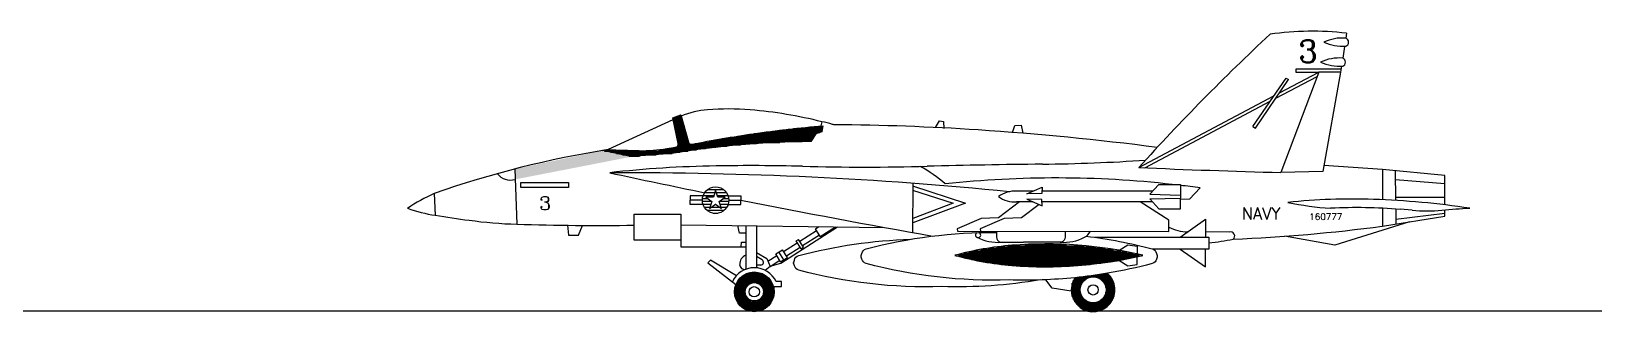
# Model space of a CAD drawing. Extents: x -166 to 11, y 0 to 66.
# Drawn here: x -50.92 to -25.82, y -0.04 to 4.46 of the extents above; entities that cross this region are included whole.
import ezdxf

# ---------------------------------------------------------------- set-up
doc = ezdxf.new("R2010")
doc.units = 0
doc.layers.get('0').update_dxf_attribs({"linetype": 'CONTINUOUS'})
doc.layers.add('AVION', color=7, linetype='CONTINUOUS')
doc.styles.add('HELV', font='COMPLEX8.SHX')

# ---------------------------------------------------------------- blocks, each defined once
blk = doc.blocks.new('*X15')
at = {"color": 0}
for p, q in [((13.26, 2.476), (13.26, 2.787)), ((13.28, 2.44), (13.28, 2.822)), ((13.3, 2.413), (13.3, 2.829)), ((13.32, 2.39), (13.32, 2.831)), ((13.34, 2.37), (13.34, 2.833)), ((13.36, 2.353), (13.36, 2.835)), ((13.38, 2.704), (13.38, 2.837)), ((13.4, 2.744), (13.4, 2.84)), ((13.42, 2.77), (13.42, 2.842)), ((13.44, 2.79), (13.44, 2.844)), ((13.46, 2.805), (13.46, 2.847)), ((13.48, 2.817), (13.48, 2.849)), ((13.5, 2.826), (13.5, 2.852)), ((13.52, 2.832), (13.52, 2.854)), ((13.54, 2.837), (13.54, 2.857)), ((13.56, 2.839), (13.56, 2.86)), ((13.58, 2.839), (13.58, 2.863)), ((13.6, 2.838), (13.6, 2.865)), ((13.62, 2.835), (13.62, 2.868)), ((13.64, 2.829), (13.64, 2.871)), ((13.66, 2.821), (13.66, 2.874)), ((13.68, 2.811), (13.68, 2.877)), ((13.7, 2.798), (13.7, 2.88)), ((13.72, 2.781), (13.72, 2.883)), ((13.74, 2.758), (13.74, 2.886)), ((13.76, 2.727), (13.76, 2.89)), ((13.78, 2.667), (13.78, 2.893)), ((13.8, 2.362), (13.8, 2.896)), ((13.82, 2.38), (13.82, 2.883)), ((13.84, 2.401), (13.84, 2.862)), ((13.86, 2.426), (13.86, 2.837)), ((13.88, 2.457), (13.88, 2.805)), ((13.9, 2.498), (13.9, 2.764)), ((13.24, 2.525), (13.24, 2.737)), ((13.38, 2.339), (13.38, 2.558)), ((13.4, 2.327), (13.4, 2.518)), ((13.76, 2.333), (13.76, 2.536)), ((13.78, 2.346), (13.78, 2.595)), ((13.92, 2.565), (13.92, 2.697)), ((13.42, 2.316), (13.42, 2.492)), ((13.44, 2.307), (13.44, 2.473)), ((13.46, 2.299), (13.46, 2.458)), ((13.48, 2.293), (13.48, 2.446)), ((13.5, 2.288), (13.5, 2.437)), ((13.52, 2.284), (13.52, 2.43)), ((13.54, 2.282), (13.54, 2.426)), ((13.56, 2.28), (13.56, 2.424)), ((13.58, 2.28), (13.58, 2.423)), ((13.6, 2.281), (13.6, 2.425)), ((13.62, 2.283), (13.62, 2.428)), ((13.64, 2.286), (13.64, 2.433)), ((13.66, 2.29), (13.66, 2.441)), ((13.68, 2.296), (13.68, 2.452)), ((13.7, 2.303), (13.7, 2.465)), ((13.72, 2.311), (13.72, 2.482)), ((13.74, 2.321), (13.74, 2.504))]:
    blk.add_line(p, q, dxfattribs=at)
blk = doc.blocks.new('*X14')
at = {"color": 0}
for p, q in [((11.767, 3.28), (13.901, 3.28)), ((11.883, 3.3), (13.771, 3.3)), ((12.02, 3.32), (13.619, 3.32)), ((12.196, 3.34), (13.43, 3.34)), ((12.478, 3.36), (13.146, 3.36)), ((11.374, 3.18), (14.354, 3.18)), ((11.41, 3.2), (14.312, 3.2)), ((11.45, 3.16), (14.265, 3.16)), ((11.489, 3.22), (14.221, 3.22)), ((11.532, 3.14), (14.171, 3.14)), ((11.573, 3.24), (14.123, 3.24)), ((11.62, 3.12), (14.07, 3.12)), ((11.665, 3.26), (14.018, 3.26)), ((11.717, 3.1), (13.959, 3.1)), ((11.825, 3.08), (13.836, 3.08)), ((11.95, 3.06), (13.696, 3.06)), ((12.104, 3.04), (13.527, 3.04)), ((12.319, 3.02), (13.304, 3.02))]:
    blk.add_line(p, q, dxfattribs=at)
blk = doc.blocks.new('*X13')
at = {"color": 0}
for p, q in [((207.46, 162.46), (207.703, 162.46)), ((207.471, 162.48), (208.023, 162.48)), ((207.483, 162.5), (208.01, 162.5)), ((207.498, 162.52), (207.995, 162.52)), ((207.516, 162.54), (207.978, 162.54)), ((207.537, 162.56), (207.957, 162.56)), ((207.562, 162.58), (207.931, 162.58)), ((207.594, 162.6), (207.899, 162.6)), ((207.639, 162.62), (207.855, 162.62)), ((207.79, 162.46), (208.034, 162.46)), ((207.427, 162.32), (207.6, 162.32)), ((207.428, 162.34), (207.601, 162.34)), ((207.428, 162.3), (207.601, 162.3)), ((207.43, 162.36), (207.605, 162.36)), ((207.43, 162.28), (207.605, 162.28)), ((207.433, 162.38), (207.613, 162.38)), ((207.433, 162.26), (207.612, 162.26)), ((207.437, 162.24), (207.623, 162.24)), ((207.438, 162.4), (207.624, 162.4)), ((207.443, 162.22), (207.638, 162.22)), ((207.444, 162.42), (207.639, 162.42)), ((207.451, 162.44), (207.662, 162.44)), ((207.451, 162.2), (207.661, 162.2)), ((207.831, 162.44), (208.042, 162.44)), ((207.833, 162.2), (208.043, 162.2)), ((207.854, 162.42), (208.05, 162.42)), ((207.855, 162.22), (208.05, 162.22)), ((207.87, 162.4), (208.056, 162.4)), ((207.871, 162.24), (208.056, 162.24)), ((207.881, 162.38), (208.06, 162.38)), ((207.882, 162.26), (208.061, 162.26)), ((207.888, 162.36), (208.064, 162.36)), ((207.889, 162.28), (208.064, 162.28)), ((207.893, 162.34), (208.065, 162.34)), ((207.893, 162.3), (208.066, 162.3)), ((207.894, 162.32), (208.066, 162.32)), ((207.459, 162.18), (207.699, 162.18)), ((207.47, 162.16), (208.024, 162.16)), ((207.483, 162.14), (208.011, 162.14)), ((207.497, 162.12), (207.996, 162.12)), ((207.515, 162.1), (207.979, 162.1)), ((207.535, 162.08), (207.958, 162.08)), ((207.56, 162.06), (207.933, 162.06)), ((207.592, 162.04), (207.902, 162.04)), ((207.636, 162.02), (207.858, 162.02)), ((207.794, 162.18), (208.034, 162.18))]:
    blk.add_line(p, q, dxfattribs=at)
blk = doc.blocks.new('*X12')
at = {"color": 0}
for p, q in [((206.44, 165.1), (206.582, 165.1)), ((206.444, 165.08), (206.588, 165.08)), ((206.449, 165.06), (206.594, 165.06)), ((206.453, 165.04), (206.599, 165.04)), ((206.454, 165.12), (206.577, 165.12)), ((206.457, 165.02), (206.605, 165.02)), ((206.461, 165), (206.611, 165)), ((206.465, 164.98), (206.616, 164.98)), ((206.507, 165.14), (206.571, 165.14)), ((206.561, 165.16), (206.566, 165.16)), ((208.779, 164.98), (208.848, 164.98)), ((206.469, 164.96), (206.622, 164.96)), ((206.473, 164.94), (206.627, 164.94)), ((206.477, 164.92), (206.633, 164.92)), ((206.482, 164.9), (206.639, 164.9)), ((206.486, 164.88), (206.644, 164.88)), ((206.49, 164.86), (206.65, 164.86)), ((206.494, 164.84), (206.656, 164.84)), ((206.498, 164.82), (206.661, 164.82)), ((206.502, 164.8), (206.667, 164.8)), ((206.506, 164.78), (206.672, 164.78)), ((206.511, 164.76), (206.678, 164.76)), ((206.515, 164.74), (206.684, 164.74)), ((206.519, 164.72), (206.689, 164.72)), ((206.902, 164.72), (208.157, 164.72)), ((207.009, 164.74), (208.663, 164.74)), ((207.119, 164.76), (208.675, 164.76)), ((207.233, 164.78), (208.688, 164.78)), ((207.352, 164.8), (208.7, 164.8)), ((207.476, 164.82), (208.713, 164.82)), ((207.606, 164.84), (208.725, 164.84)), ((207.743, 164.86), (208.742, 164.86)), ((207.887, 164.88), (208.802, 164.88)), ((208.039, 164.9), (208.834, 164.9)), ((208.202, 164.92), (208.838, 164.92)), ((208.377, 164.94), (208.841, 164.94)), ((208.568, 164.96), (208.844, 164.96)), ((205.342, 164.58), (206.678, 164.58)), ((205.352, 164.6), (205.469, 164.6)), ((205.434, 164.56), (206.549, 164.56)), ((205.53, 164.54), (206.428, 164.54)), ((205.63, 164.52), (206.169, 164.52)), ((205.734, 164.5), (205.902, 164.5)), ((206.205, 164.6), (206.816, 164.6)), ((206.349, 164.62), (206.965, 164.62)), ((206.469, 164.64), (207.128, 164.64)), ((206.514, 164.66), (207.311, 164.66)), ((206.523, 164.7), (206.703, 164.7)), ((206.523, 164.68), (207.523, 164.68)), ((206.799, 164.7), (207.783, 164.7))]:
    blk.add_line(p, q, dxfattribs=at)
blk = doc.blocks.new('*X11')
at = {"color": 0}
for p, q in [((192.78, 173.1), (193.73, 173.1)), ((192.79, 173.4), (193.31, 173.4)), ((192.86, 173.7), (193.93, 173.7)), ((193.03, 174), (194.03, 174)), ((193.33, 174.3), (194.89, 174.3)), ((194.19, 174), (195.19, 174)), ((194.28, 173.7), (195.35, 173.7)), ((194.49, 173.1), (195.44, 173.1)), ((194.91, 173.4), (195.43, 173.4)), ((192.84, 172.8), (193.64, 172.8)), ((192.98, 172.5), (193.54, 172.5)), ((193.24, 172.2), (194.98, 172.2)), ((193.67, 172.5), (194.55, 172.5)), ((193.86, 171.9), (194.36, 171.9)), ((194.08, 172.8), (194.14, 172.8)), ((194.58, 172.8), (195.38, 172.8)), ((194.67, 172.5), (195.24, 172.5))]:
    blk.add_line(p, q, dxfattribs=at)

msp = doc.modelspace()

# ---------------------------------------------------------------- linework, layer by layer
msp.add_line((-165.978, -0.025), (11.04, -0.025))
at = {"layer": 'AVION'}
for p, q in [((-29.789, 4.43), (-29.801, 4.352)), ((-29.821, 4.22), (-29.85, 4.032)), ((-30.868, 3.473), (-30.236, 3.807)), ((-30.236, 3.807), (-30.843, 2.195)), ((-29.885, 3.807), (-30.236, 3.807)), ((-29.871, 3.9), (-29.885, 3.807)), ((-31.293, 2.936), (-30.76, 3.712)), ((-31.254, 2.909), (-30.721, 3.686)), ((-30.927, 3.387), (-30.262, 3.739)), ((-30.76, 3.712), (-30.721, 3.686)), ((-33.126, 2.275), (-30.957, 3.425)), ((-33.031, 2.27), (-31.016, 3.339)), ((-40.616, 3.041), (-41.653, 2.562)), ((-31.293, 2.936), (-31.254, 2.909)), ((-29.214, 2.243), (-30.156, 2.306)), ((-43.156, 2.25), (-43.123, 1.364)), ((-36.761, 2.021), (-36.766, 1.232)), ((-29.006, 2.223), (-29, 1.747)), ((-29.004, 2.082), (-28.208, 2.019)), ((-44.448, 1.859), (-44.432, 1.508)), ((-32.952, 1.846), (-32.46, 1.833)), ((-32.952, 1.771), (-32.46, 1.784)), ((-32.46, 1.833), (-32.46, 1.784)), ((-28.208, 1.795), (-29.001, 1.795)), ((-40.141, 1.75), (-40.329, 1.75)), ((-39.714, 1.75), (-39.526, 1.75)), ((-35.043, 1.722), (-35.381, 1.467)), ((-34.73, 1.68), (-35.012, 1.467)), ((-32.644, 1.43), (-33.108, 1.722)), ((-28.999, 1.609), (-28.996, 1.367)), ((-28.997, 1.444), (-28.208, 1.54)), ((-28.735, 1.588), (-28.927, 1.604)), ((-40.488, 1.357), (-37.214, 1.313)), ((-39.442, 1.343), (-39.442, 0.641)), ((-39.269, 1.34), (-39.269, 0.664)), ((-38.882, 0.738), (-37.967, 1.323)), ((-38.577, 1.094), (-38.307, 1.265)), ((-38.324, 1.292), (-38.269, 1.327)), ((-38.245, 1.167), (-38.324, 1.292)), ((-38.245, 1.167), (-37.999, 1.323)), ((-35.66, 1.456), (-36.045, 1.291)), ((-36.045, 1.291), (-36.039, 1.252)), ((-35.292, 1.456), (-35.676, 1.291)), ((-35.676, 1.291), (-35.67, 1.252)), ((-35.381, 1.467), (-35.66, 1.456)), ((-35.012, 1.467), (-35.292, 1.456)), ((-32.645, 1.25), (-32.644, 1.43)), ((-38.837, 0.928), (-38.617, 1.068)), ((-38.635, 1.095), (-38.594, 1.121)), ((-38.555, 0.97), (-38.635, 1.095)), ((-38.514, 0.996), (-38.594, 1.121)), ((-38.53, 1.02), (-38.261, 1.192)), ((-36.039, 1.253), (-32.645, 1.25)), ((-32.342, 1.242), (-32.344, 1.242)), ((-31.672, 1.236), (-32.054, 1.24)), ((-39.269, 0.912), (-39.103, 0.812)), ((-39.179, 0.793), (-39.269, 0.848)), ((-39.103, 0.812), (-39.053, 0.688)), ((-39.086, 0.77), (-38.945, 0.86)), ((-39.053, 0.688), (-38.898, 0.787)), ((-38.962, 0.887), (-38.855, 0.955)), ((-38.883, 0.762), (-38.962, 0.887)), ((-38.833, 0.793), (-38.912, 0.919)), ((-38.883, 0.762), (-38.775, 0.83)), ((-38.775, 0.83), (-38.855, 0.955)), ((-38.791, 0.855), (-38.571, 0.994)), ((-38.555, 0.97), (-38.514, 0.996)), ((-39.202, 0.709), (-39.269, 0.708)), ((-39.053, 0.688), (-39.129, 0.623)), ((-39.05, 0.689), (-38.882, 0.738))]:
    msp.add_line(p, q, dxfattribs=at)
for points in [[(-29.801, 4.221, 0.668539), (-29.801, 4.352, 0.130283), (-30.156, 4.287, 0.106676)], [(-29.85, 3.9, 0.668539), (-29.85, 4.032, 0.130283), (-30.206, 3.966, 0.106676)], [(-40.309, 2.648, -0.01387), (-39.322, 2.817, -0.014156), (-38.204, 2.945), (-38.22, 2.849), (-38.316, 2.817), (-38.396, 2.69, 0.041419), (-40.632, 2.498), (-41.27, 2.45, -0.008504), (-41.669, 2.53), (-41.747, 2.547, -0.101493), (-41.653, 2.562, 0.004857), (-41.158, 2.546, 0.046955), (-40.711, 2.578), (-40.569, 2.602, 0.425644), (-40.53, 2.659), (-40.616, 3.073), (-40.488, 3.121), (-40.364, 2.682, 0.391955)]]:
    msp.add_lwpolyline(points, format="xyb", close=True, dxfattribs=at)
for points in [[(-29.885, 3.807), (-30.172, 2.211), (-30.843, 2.195)], [(-29.878, 3.854), (-30.604, 3.855), (-30.604, 3.807), (-30.236, 3.807)], [(-36.396, 2.917), (-36.332, 3.026), (-36.266, 3.015), (-36.259, 2.902)], [(-35.157, 2.838), (-35.119, 2.951), (-35.017, 2.955), (-34.989, 2.824)], [(-28.208, 1.675), (-28.208, 2.147), (-29.214, 2.243)], [(-29.214, 2.243), (-29.214, 1.758)], [(-40.129, 1.819), (-40.334, 1.819), (-40.334, 1.75)], [(-39.726, 1.819), (-39.521, 1.819), (-39.521, 1.75)], [(-36.764, 1.981), (-35.914, 1.705), (-36.76, 1.387)], [(-36.763, 1.912), (-36.112, 1.701), (-36.76, 1.457)], [(-34.825, 1.895), (-35.091, 1.895)], [(-32.907, 1.895), (-34.684, 1.895)], [(-32.952, 1.846), (-32.807, 2.003), (-32.46, 2.003), (-32.46, 1.833)], [(-32.952, 1.771), (-32.807, 1.614), (-32.46, 1.614), (-32.46, 1.784)], [(-32.141, 1.946), (-32.312, 1.766), (-32.455, 1.761)], [(-40.129, 1.681), (-40.334, 1.681), (-40.334, 1.75)], [(-39.726, 1.681), (-39.521, 1.681), (-39.521, 1.75)], [(-34.825, 1.722), (-35.091, 1.722)], [(-32.907, 1.722), (-34.684, 1.722)], [(-29.214, 1.622), (-29.214, 1.332), (-28.208, 1.492), (-28.208, 1.592)], [(-42.308, 1.347), (-42.292, 1.189), (-42.133, 1.189), (-42.069, 1.345)], [(-39.442, 1.222), (-39.544, 1.222), (-39.568, 1.344)], [(-32.462, 1.158), (-32.055, 1.443), (-32.054, 1.159)], [(-28.778, 1.402), (-29.977, 1.03), (-30.784, 1.171)], [(-40.488, 1.109), (-40.486, 0.999), (-39.442, 0.999)], [(-39.516, 0.999), (-39.512, 1.078), (-39.442, 1.078)], [(-33.828, 1.154), (-32.001, 1.159), (-32.001, 0.965), (-32.902, 0.965)], [(-33.446, 0.944), (-33.304, 1.033), (-33.156, 1.013), (-33.156, 0.886)], [(-39.594, 0.537), (-40.01, 0.788), (-40.054, 0.742), (-39.602, 0.399)], [(-33.446, 0.785), (-33.304, 0.696), (-33.156, 0.716), (-33.156, 0.842)], [(-32.462, 0.966), (-32.055, 0.68), (-32.054, 0.965)], [(-38.998, 0.363), (-38.869, 0.363), (-38.869, 0.443), (-38.956, 0.443)], [(-34.212, 0.289), (-34.519, 0.335), (-34.624, 0.473)]]:
    msp.add_lwpolyline(points, dxfattribs=at)
for points in [[(-38.22, 3.009, 0.040935), (-39.37, 3.201, 0.041686), (-40.057, 3.201, 0.072462), (-40.482, 3.102, 0.072462)], [(-32.832, 2.597, 0.015814), (-35.71, 2.878, 0.014621), (-38.03, 2.962, -0.103516), (-38.049, 2.966, 0.088023), (-38.22, 3.009), (-38.236, 2.942)], [(-38.673, 0.724, -0.16362), (-38.661, 0.788, -0.286649), (-38.592, 0.861, -0.057263), (-36.793, 1.123, -0.07302)], [(-37.59, 0.831, -0.16362), (-37.578, 0.896, -0.286649), (-37.509, 0.968, -0.066529), (-35.416, 1.233, -0.07302)], [(-35.416, 1.252), (-35.416, 1.16, 0.332274), (-35.352, 1.075), (-34.978, 1.075)], [(-34.309, 1.251), (-34.309, 1.16, -0.332274), (-34.373, 1.075), (-34.978, 1.075)], [(-33.971, 1.173, -0.033894), (-32.912, 0.968, -0.286649), (-32.842, 0.896, -0.16362), (-32.831, 0.831)], [(-34.711, 0.47, -0.049928), (-36.293, 0.363, -0.07302), (-38.592, 0.625, -0.286649), (-38.661, 0.697, -0.16362), (-38.673, 0.761)], [(-34.153, 0.506, -0.03327), (-35.21, 0.47, -0.07302), (-37.509, 0.732, -0.286649), (-37.578, 0.804, -0.16362), (-37.59, 0.868)], [(-32.831, 0.868, -0.16362), (-32.842, 0.804, -0.286649), (-32.912, 0.732, -0.023115), (-33.631, 0.576, -0.07302)], [(-33.631, 0.576, -0.016524), (-34.153, 0.506, -0.07302)]]:
    msp.add_lwpolyline(points, format="xyb", dxfattribs=at)
for points in [[(-43.059, 1.955), (-43.059, 2.035), (-42.292, 2.035), (-42.292, 1.955)], [(-39.928, 1.913), (-39.964, 1.8), (-40.083, 1.8), (-39.987, 1.73), (-40.024, 1.617), (-39.928, 1.687), (-39.831, 1.617), (-39.868, 1.73), (-39.772, 1.8), (-39.891, 1.8)], [(-34.929, 1.85), (-34.681, 1.958), (-34.686, 1.855)], [(-34.929, 1.767), (-34.681, 1.659), (-34.686, 1.761)], [(-41.238, 1.109), (-41.238, 1.524), (-40.488, 1.524), (-40.488, 1.109)]]:
    msp.add_lwpolyline(points, close=True, dxfattribs=at)
for centre, radius in [((-39.928, 1.75), 0.213), ((-39.306, 0.279), 0.319), ((-33.861, 0.31), 0.208), ((-39.306, 0.279), 0.147), ((-39.306, 0.279), 0.083), ((-33.861, 0.31), 0.083)]:
    msp.add_circle(centre, radius, dxfattribs=at)
for centre, radius, start, end in [((-7.932, -20.436), 33.919, 132.8932, 137.9684), ((-30.343, -0.279), 4.742, 83.2944, 98.1937), ((-39.11, -13.464), 16.227, 99.0195, 109.207), ((-39.611, -16.052), 18.355, 90.9612, 96.3131), ((-39.36, -31.009), 33.314, 88.5779, 90.9612), ((-37.531, 42.678), 40.396, 268.5779, 271.4203), ((-37.684, 0.375), 2.184, 48.5146, 61.388), ((-32.875, -145.106), 147.446, 90.70012, 91.42033), ((-35.052, 33.084), 30.758, 270.7001, 273.7917), ((-27.368, 134.26), 132.111, 267.502, 268.49294), ((-43.226, 2.334), 0.261, 217.2457, 285.9925), ((-41.507, -65.063), 67.255, 87.33795, 90.10451), ((-12.028, 139.342), 140.309, 257.82054, 258.4574), ((-41.136, -57.087), 59.27, 84.25819, 87.33795), ((-34.45, -14.578), 16.685, 83.6032, 96.147), ((-43.107, -1.063), 3.215, 114.6559, 123.4533), ((-35.111, 1.426), 0.47, 87.5354, 125.4391), ((-35.111, 2.191), 0.47, 234.5609, 272.4646), ((-34.45, -14.578), 16.685, 82.0446, 83.1509), ((-29.693, -8.331), 10.1, 88.0974, 95.8984), ((-29.794, -11.35), 13.121, 81.3008, 88.0974), ((-44.105, 3.768), 2.283, 250.171, 261.7566), ((-40.448, 26.714), 25.519, 261.0181, 262.2502), ((-12.028, 139.342), 140.309, 258.69989, 259.97916), ((-29.729, 6.393), 4.784, 257.9013, 266.2117), ((-29.607, -6.724), 8.355, 85.3298, 93.0013), ((-28.496, 4.52), 2.942, 265.3298, 274.6702), ((-26.468, -20.305), 21.965, 93.501, 94.6702), ((-42.894, 8.743), 7.382, 262.2502, 268.2225), ((-41.826, 43.132), 41.788, 268.2225, 270.8064), ((-32.338, 1.93), 0.687, 243.562, 269.4961), ((-32.657, 27.131), 26.027, 272.306, 277.6005), ((-34.772, -3.883), 4.925, 94.5968, 105.415), ((-35.709, 1.191), 0.0411, 111.0042, 72.4556), ((-35.391, 1.802), 0.729, 242.5259, 274.3174), ((-34.624, -5.72), 6.768, 76.642, 94.5968), ((-34.334, 1.802), 0.729, 265.6826, 297.4741), ((-34.122, 1.367), 0.246, 300.4192, 331.8637), ((-32.391, 4.99), 3.944, 275.6763, 281.4334), ((-31.651, 1.175), 0.065, 309.8875, 108.3911), ((-39.387, 0.722), 0.154, 110.9668, 181.7389), ((-39.203, 0.754), 0.0452, 270.9048, 58.5442), ((-34.772, 5.612), 4.925, 254.585, 265.4032), ((-34.624, 7.449), 6.768, 265.4032, 283.358), ((-39.306, 0.279), 0.387, 25.175, 155.0991), ((-39.461, 0.72), 0.0809, 181.7389, 283.0582), ((-33.861, 0.31), 0.351, 146.1321, 49.1677)]:
    msp.add_arc(centre, radius, start, end, dxfattribs=at)
msp.add_solid([(-43.156, 2.25), (-43.155, 2.083), (-41.747, 2.547), (-41.27, 2.45)], dxfattribs=at)

# ---------------------------------------------------------------- block references
for name, p in [('*X12', (-247.053, -162.041)), ('*X14', (-47.436, -2.321)), ('*X13', (-247.053, -162.041)), ('*X15', (-47.436, -2.321))]:
    msp.add_blockref(name, p, dxfattribs=at)
at = {"layer": 'AVION', "xscale": 0.1596819457436857, "yscale": 0.1596819457436857, "zscale": 0.1596819457436857}
msp.add_blockref('*X11', (-70.923, -25.909), dxfattribs=at)

# ---------------------------------------------------------------- texts
at = {"layer": 'AVION', "style": 'HELV'}
for s, height, p in [('3', 0.36, (-30.562, 3.962)), ('3', 0.216, (-42.76, 1.593)), ('NAVY', 0.1916, (-31.475, 1.44)), ('160777', 0.1033, (-30.388, 1.433))]:
    msp.add_text(s, height=height, dxfattribs=at).set_placement(p)

doc.saveas('drawing.dxf')
